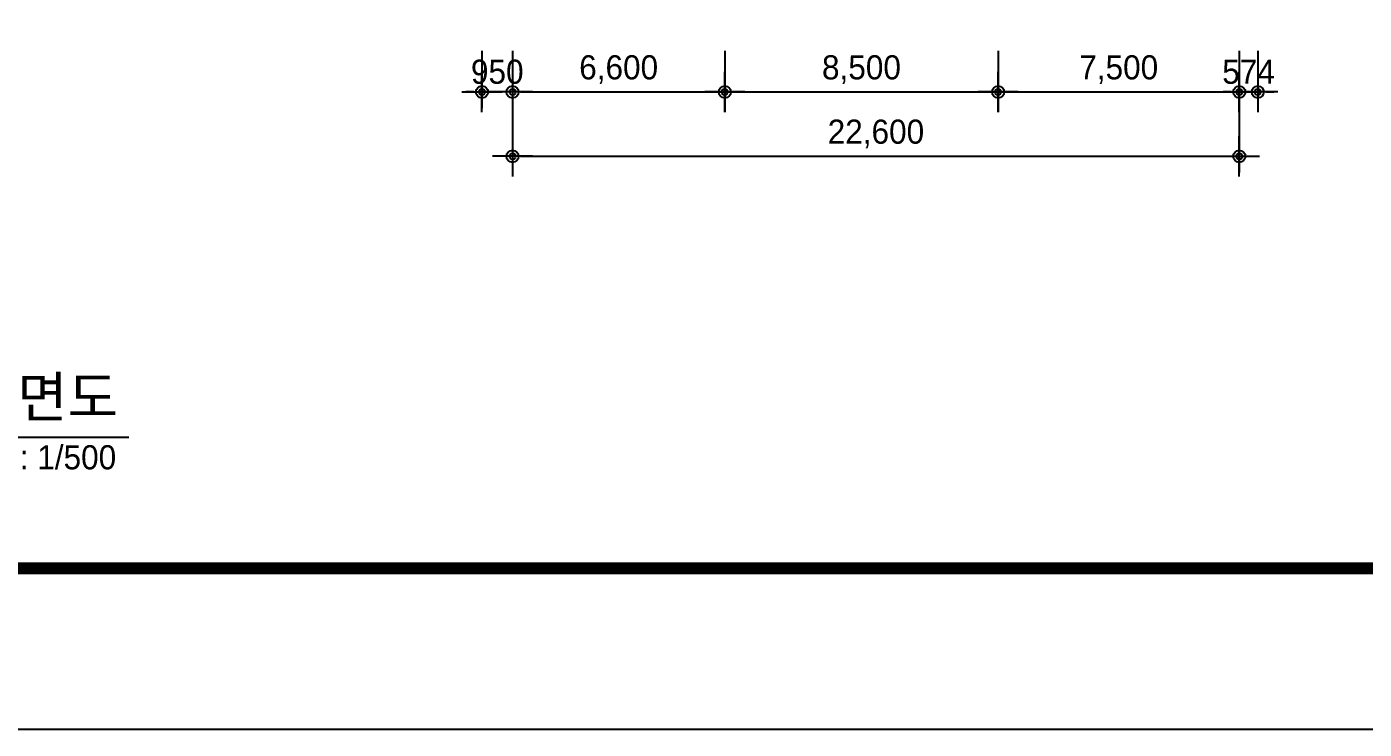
# Model space of a CAD drawing. Header units: metres. Extents: x 630750 to 860239, y 578133 to 726633.
# Drawn here: x 732798 to 774389, y 578133 to 599970 of the extents above; entities that cross this region are included whole.
import ezdxf
from ezdxf.enums import TextEntityAlignment as Align

# ---------------------------------------------------------------- set-up
doc = ezdxf.new("R2010")
doc.units = ezdxf.units.M
doc.header["$LTSCALE"] = 300
doc.layers.get('Defpoints').update_dxf_attribs({"color": 8})
for name, color, linetype in [('001dmp-FORM', 7, 'Continuous'), ('003dmp-TIT', 2, 'Continuous'), ('A-DIM', 7, 'Continuous'), ('DIM', 7, 'Continuous')]:
    doc.layers.add(name, color=color, linetype=linetype)
doc.styles.add('TEXT(돋음)', font='')
doc.styles.add('돋움', font='')
doc.styles.get('TEXT(돋음)').set_extended_font_data('Dotum')
doc.styles.get('돋움').set_extended_font_data('Dotum')
doc.dimstyles.new('DIM250', dxfattribs={"dimscale": 250, "dimtxt": 3, "dimasz": 1, "dimexe": 2, "dimexo": 3, "dimgap": 1, "dimtad": 1, "dimdec": 0, "dimzin": 0, "dimdsep": 46, "dimlunit": 6, "dimtxsty": 'TEXT(돋음)', "dimblk": 'Z_DOT', "dimcen": 2.5, "dimdle": 2, "dimclrd": 256, "dimclre": 256, "dimclrt": 3, "dimadec": 0, "dimazin": 0, "dimtfac": 1, "dimtdec": 0, "dimtix": 1, "dimtmove": 2, "dimatfit": 3, "dimldrblk": 'Z_DOT', "dimfxl": 1, "dimtolj": 1, "dimtzin": 0, "dimarcsym": 0})

# ---------------------------------------------------------------- blocks, each defined once
blk = doc.blocks.new('Z_DOT')
at = {"layer": 'DIM', "color": 7}
for p, q in [((0, -2.5), (0, 2.5)), ((-2.5, 0), (2.5, 0))]:
    blk.add_line(p, q, dxfattribs=at)
for radius in [0.75, 0.375]:
    blk.add_circle((0, 0), radius, dxfattribs=at)
blk = doc.blocks.new('*D64')
at = {"layer": 'A-DIM', "lineweight": -2, "transparency": 16777216}
for p, q in [((746954, 599220), (746954, 597442)), ((747904, 599220), (747904, 597442)), ((746704, 597942), (746454, 597942)), ((747904, 597942), (746954, 597942)), ((748154, 597942), (748404, 597942))]:
    blk.add_line(p, q, dxfattribs=at)
at = {"layer": 'Defpoints', "color": 0, "transparency": 16777216}
for p in [(746954, 599970), (747904, 599970), (746954, 597942)]:
    blk.add_point(p, dxfattribs=at)
at = {"layer": 'A-DIM', "lineweight": -2, "transparency": 16777216, "xscale": 250, "yscale": 250, "zscale": 250}
blk.add_blockref('Z_DOT', (746954, 597942), dxfattribs=at)
at = {"layer": 'A-DIM', "lineweight": -2, "transparency": 16777216, "xscale": 250, "yscale": 250, "zscale": 250, "rotation": 180}
blk.add_blockref('Z_DOT', (747904, 597942), dxfattribs=at)
at = {"layer": 'A-DIM', "color": 3, "transparency": 16777216, "insert": (747429, 598567), "char_height": 750, "attachment_point": 5, "style": 'TEXT(돋음)'}
blk.add_mtext('\\A1;950', dxfattribs=at)
blk = doc.blocks.new('*D65')
at = {"layer": 'A-DIM', "lineweight": -2, "transparency": 16777216}
for p, q in [((770504, 599220), (770504, 597442)), ((771078, 599220), (771078, 597442)), ((770254, 597942), (770004, 597942)), ((770504, 597942), (771078, 597942)), ((771328, 597942), (771578, 597942))]:
    blk.add_line(p, q, dxfattribs=at)
at = {"layer": 'Defpoints', "color": 0, "transparency": 16777216}
for p in [(770504, 599970), (771078, 599970), (771078, 597942)]:
    blk.add_point(p, dxfattribs=at)
at = {"layer": 'A-DIM', "lineweight": -2, "transparency": 16777216, "xscale": 250, "yscale": 250, "zscale": 250}
blk.add_blockref('Z_DOT', (770504, 597942), dxfattribs=at)
at = {"layer": 'A-DIM', "lineweight": -2, "transparency": 16777216, "xscale": 250, "yscale": 250, "zscale": 250, "rotation": 180}
blk.add_blockref('Z_DOT', (771078, 597942), dxfattribs=at)
at = {"layer": 'A-DIM', "color": 3, "transparency": 16777216, "insert": (770791, 598567), "char_height": 750, "attachment_point": 5, "style": 'TEXT(돋음)'}
blk.add_mtext('\\A1;574', dxfattribs=at)
blk = doc.blocks.new('*D90')
at = {"layer": 'A-DIM', "lineweight": -2, "transparency": 16777216}
for p, q in [((747904, 599220), (747904, 597442)), ((754504, 599220), (754504, 597442)), ((748154, 597942), (754254, 597942))]:
    blk.add_line(p, q, dxfattribs=at)
at = {"layer": 'Defpoints', "color": 0, "transparency": 16777216}
for p in [(747904, 599970), (754504, 599970), (754504, 597942)]:
    blk.add_point(p, dxfattribs=at)
at = {"layer": 'A-DIM', "lineweight": -2, "transparency": 16777216, "xscale": 250, "yscale": 250, "zscale": 250, "rotation": 180}
blk.add_blockref('Z_DOT', (747904, 597942), dxfattribs=at)
at = {"layer": 'A-DIM', "lineweight": -2, "transparency": 16777216, "xscale": 250, "yscale": 250, "zscale": 250}
blk.add_blockref('Z_DOT', (754504, 597942), dxfattribs=at)
at = {"layer": 'A-DIM', "color": 3, "transparency": 16777216, "insert": (751204, 598639), "char_height": 750, "attachment_point": 5, "style": 'TEXT(돋음)'}
blk.add_mtext('\\A1;6,600', dxfattribs=at)
blk = doc.blocks.new('*D91')
at = {"layer": 'A-DIM', "lineweight": -2, "transparency": 16777216}
for p, q in [((747904, 599220), (747904, 595442)), ((770504, 599220), (770504, 595442)), ((748154, 595942), (770254, 595942))]:
    blk.add_line(p, q, dxfattribs=at)
at = {"layer": 'Defpoints', "color": 0, "transparency": 16777216}
for p in [(747904, 599970), (770504, 599970), (770504, 595942)]:
    blk.add_point(p, dxfattribs=at)
at = {"layer": 'A-DIM', "lineweight": -2, "transparency": 16777216, "xscale": 250, "yscale": 250, "zscale": 250, "rotation": 180}
blk.add_blockref('Z_DOT', (747904, 595942), dxfattribs=at)
at = {"layer": 'A-DIM', "lineweight": -2, "transparency": 16777216, "xscale": 250, "yscale": 250, "zscale": 250}
blk.add_blockref('Z_DOT', (770504, 595942), dxfattribs=at)
at = {"layer": 'A-DIM', "color": 3, "transparency": 16777216, "insert": (759204, 596639), "char_height": 750, "attachment_point": 5, "style": 'TEXT(돋음)'}
blk.add_mtext('\\A1;22,600', dxfattribs=at)
blk = doc.blocks.new('*D92')
at = {"layer": 'A-DIM', "lineweight": -2, "transparency": 16777216}
for p, q in [((754504, 599220), (754504, 597442)), ((763004, 599220), (763004, 597442)), ((754754, 597942), (762754, 597942))]:
    blk.add_line(p, q, dxfattribs=at)
at = {"layer": 'Defpoints', "color": 0, "transparency": 16777216}
for p in [(754504, 599970), (763004, 599970), (763004, 597942)]:
    blk.add_point(p, dxfattribs=at)
at = {"layer": 'A-DIM', "lineweight": -2, "transparency": 16777216, "xscale": 250, "yscale": 250, "zscale": 250, "rotation": 180}
blk.add_blockref('Z_DOT', (754504, 597942), dxfattribs=at)
at = {"layer": 'A-DIM', "lineweight": -2, "transparency": 16777216, "xscale": 250, "yscale": 250, "zscale": 250}
blk.add_blockref('Z_DOT', (763004, 597942), dxfattribs=at)
at = {"layer": 'A-DIM', "color": 3, "transparency": 16777216, "insert": (758754, 598639), "char_height": 750, "attachment_point": 5, "style": 'TEXT(돋음)'}
blk.add_mtext('\\A1;8,500', dxfattribs=at)
blk = doc.blocks.new('*D93')
at = {"layer": 'A-DIM', "lineweight": -2, "transparency": 16777216}
for p, q in [((763004, 599220), (763004, 597442)), ((770504, 599220), (770504, 597442)), ((763254, 597942), (770254, 597942))]:
    blk.add_line(p, q, dxfattribs=at)
at = {"layer": 'Defpoints', "color": 0, "transparency": 16777216}
for p in [(763004, 599970), (770504, 599970), (770504, 597942)]:
    blk.add_point(p, dxfattribs=at)
at = {"layer": 'A-DIM', "lineweight": -2, "transparency": 16777216, "xscale": 250, "yscale": 250, "zscale": 250, "rotation": 180}
blk.add_blockref('Z_DOT', (763004, 597942), dxfattribs=at)
at = {"layer": 'A-DIM', "lineweight": -2, "transparency": 16777216, "xscale": 250, "yscale": 250, "zscale": 250}
blk.add_blockref('Z_DOT', (770504, 597942), dxfattribs=at)
at = {"layer": 'A-DIM', "color": 3, "transparency": 16777216, "insert": (766754, 598639), "char_height": 750, "attachment_point": 5, "style": 'TEXT(돋음)'}
blk.add_mtext('\\A1;7,500', dxfattribs=at)
blk = doc.blocks.new('xref-sheet(건축)')
at = {"layer": '001dmp-FORM', "color": 30}
blk.add_lwpolyline([(8410, 5940), (0, 5940), (0, 0), (8410, 0)], close=True, dxfattribs=at)
at = {"layer": '001dmp-FORM', "const_width": 15}
blk.add_lwpolyline([(300, 200), (300, 5740), (8210, 5740), (8210, 200)], close=True, dxfattribs=at)

msp = doc.modelspace()

# ---------------------------------------------------------------- linework, layer by layer
at = {"layer": '003dmp-TIT'}
msp.add_line((722023.262, 587211.477, 0), (735977.078, 587211.477, 0), dxfattribs=at)

# ---------------------------------------------------------------- block references
at = {"xscale": 24.9999912600033, "yscale": 24.99999123637099, "zscale": 24.99999123690949}
msp.add_blockref('xref-sheet(건축)', (630749.995, 578132.782), dxfattribs=at)

# ---------------------------------------------------------------- texts
at = {"layer": '003dmp-TIT', "style": '돋움'}
msp.add_text('6층 평면도', height=1250, rotation=0, dxfattribs=at).set_placement((735636.328, 587461.477, 0), align=Align.BOTTOM_RIGHT)
at = {"layer": '003dmp-TIT', "color": 3, "style": '돋움'}
msp.add_text('축척 : 1/500', height=750, rotation=0, dxfattribs=at).set_placement((735579.58, 586961.477, 0), align=Align.TOP_RIGHT)

# ---------------------------------------------------------------- dimensions: what is measured, and where the dimension line sits
at = {"layer": 'A-DIM'}
dim = msp.add_aligned_dim(p1=(747904.402, 599969.631, 0), p2=(746954.403, 599969.631, 0), distance=2027.898, dimstyle='DIM250', override={"dimfxl": 2}, dxfattribs=at)
dim.commit()
dim.dimension.update_dxf_attribs({"geometry": '*D64', "text_midpoint": (747429.402, 598567.242, 0)})
for base, p1, p2, picture, middle in [((754504.406, 597941.733, 0), (747904.406, 599969.631, 0), (754504.406, 599969.631, 0), '*D90', (751204.406, 598639.494, 0)), ((770504.406, 595941.733, 0), (747904.406, 599969.631, 0), (770504.406, 599969.631, 0), '*D91', (759204.406, 596639.494, 0)), ((763004.406, 597941.733, 0), (754504.406, 599969.631, 0), (763004.406, 599969.631, 0), '*D92', (758754.406, 598639.494, 0)), ((770504.406, 597941.733, 0), (763004.406, 599969.631, 0), (770504.406, 599969.631, 0), '*D93', (766754.406, 598639.494, 0))]:
    dim = msp.add_linear_dim(base=base, p1=p1, p2=p2, dimstyle='DIM250', dxfattribs=at)
    dim.commit()
    dim.dimension.update_dxf_attribs({"geometry": picture, "text_midpoint": middle})
dim = msp.add_linear_dim(base=(771078.411, 597941.733, 0), p1=(770504.405, 599969.631, 0), p2=(771078.411, 599969.631, 0), dimstyle='DIM250', override={"dimfxl": 2}, dxfattribs=at)
dim.commit()
dim.dimension.update_dxf_attribs({"geometry": '*D65', "text_midpoint": (770791.408, 598567.242, 0)})

doc.saveas('drawing.dxf')
